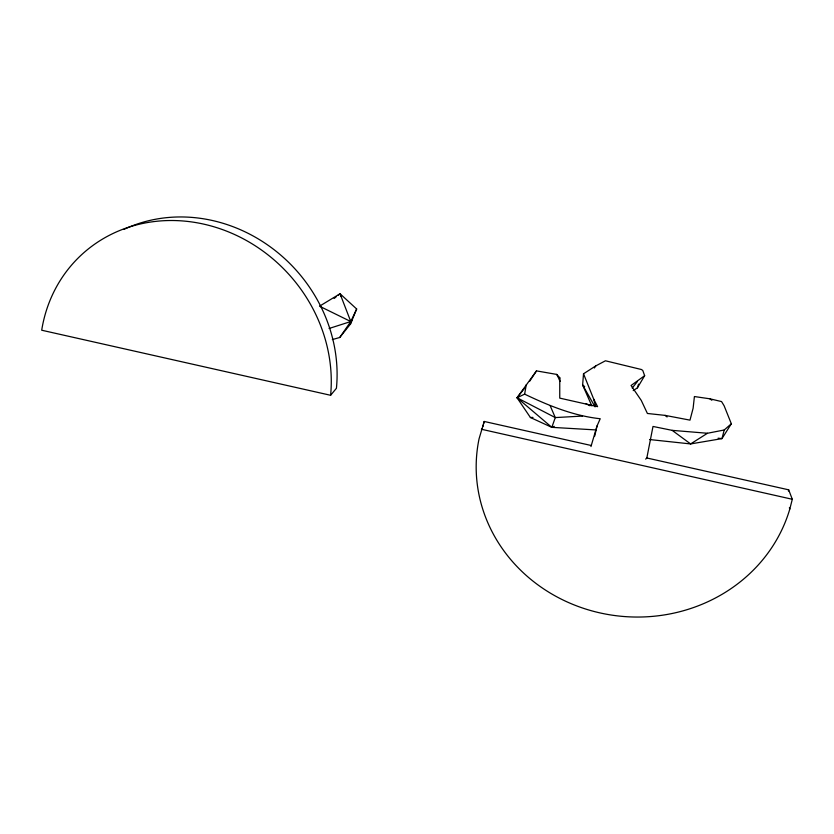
<?xml version="1.0" encoding="UTF-8"?>
<svg xmlns="http://www.w3.org/2000/svg" width="834" height="834" viewBox="0 0 834 834"><rect width="100%" height="100%" fill="white"/><g stroke="black" fill="none" stroke-linecap="round" stroke-linejoin="round"><path stroke-width="1.25" d="M596.237 429.948L551.827 427.342L530.414 417.511L517.049 397.755L536.491 370.89L556.716 374.414L559.75 377.729L559.75 398.12L597.603 406.669L593.672 399.069L583.519 373.788L595.82 365.876L605.453 360.788L641.44 369.514L642.774 370.473L644.651 375.696L637.395 387.862L633.214 390.614M583.519 373.788L582.632 384.995L591.838 405.908M339.74 337.489L350.541 323.946L350.77 321.538L356.66 309.007L340.043 293.756L319.526 306.193L350.77 321.538L339.74 337.489L332.307 339.584M559.437 380.252L559.75 377.729M590.962 446.555L597.029 425.955L600.219 418.741C573.656 415.874 548.553 405.605 524.638 394.138L517.049 397.755L551.827 427.342L554.235 426.351M645.662 459.107L646.83 457.981L653.001 426.455L672.152 430.354L707.461 433.263L724.214 429.99L731.335 423.766L724.12 405.762L721.556 401.571L709.838 398.798L694.409 396.546L693.117 408.243L689.989 420.138L665.115 415.384L647.403 413.476L641.283 400.445L631.067 385.496L644.651 375.696M524.638 394.138L526.275 384.672M646.83 457.981L788.683 489.829L788.411 491.049M788.683 489.829L792.3 499.274L789.819 509.021A159.69 148.546 4.1 0 1 599.667 612.834A159.69 148.546 4.1 0 1 479.07 438.778L484.21 421.462L591.118 445.471M482.292 429.072L482.417 428.499M594.715 436.099L597.029 425.955M482.823 426.747L483.261 424.986M724.214 429.99L721.973 438.621L690.615 443.928L649.54 439.539M483.564 423.818L484.21 421.462M637.395 387.862L638.552 384.14M551.827 427.342L555.277 417.584L550.19 405.762M350.541 323.946L356.66 309.007M731.335 423.766L721.973 438.621L718.105 438.204M529.569 381.388L536.491 370.89M594.361 368.002L595.82 365.876M525.076 387.581L517.049 397.755L555.277 417.584L582.497 416.072M632.203 388.091L637.478 381.451M330.608 395.285A153.112 138.798 46.8 0 0 203.923 224.169A153.112 138.798 46.8 0 0 41.7 330.222L330.608 395.285L336.425 388.279A150.047 136.422 47 0 0 272.113 248.198A150.047 136.422 47 0 0 123.849 229.433M334.121 298.478L336.092 296.904M338.072 295.33L340.043 293.756L350.77 321.538L329.076 328.492M707.461 433.263L690.615 443.928L672.152 430.354M530.414 417.511L532.989 417.427M481.395 429.249L792.3 499.274M350.634 320.35L352.021 320.746M585.781 403.583L589.972 405.762M709.838 398.798L711.861 400.257M584.676 386.58L582.632 384.995L595.028 406.836M665.115 415.384L667.085 416.969M556.716 374.414L560.25 381.357M789.36 507.791L789.819 509.021M340.043 293.756L340.845 296.133M593.672 399.069L595.622 406.533"/></g></svg>
